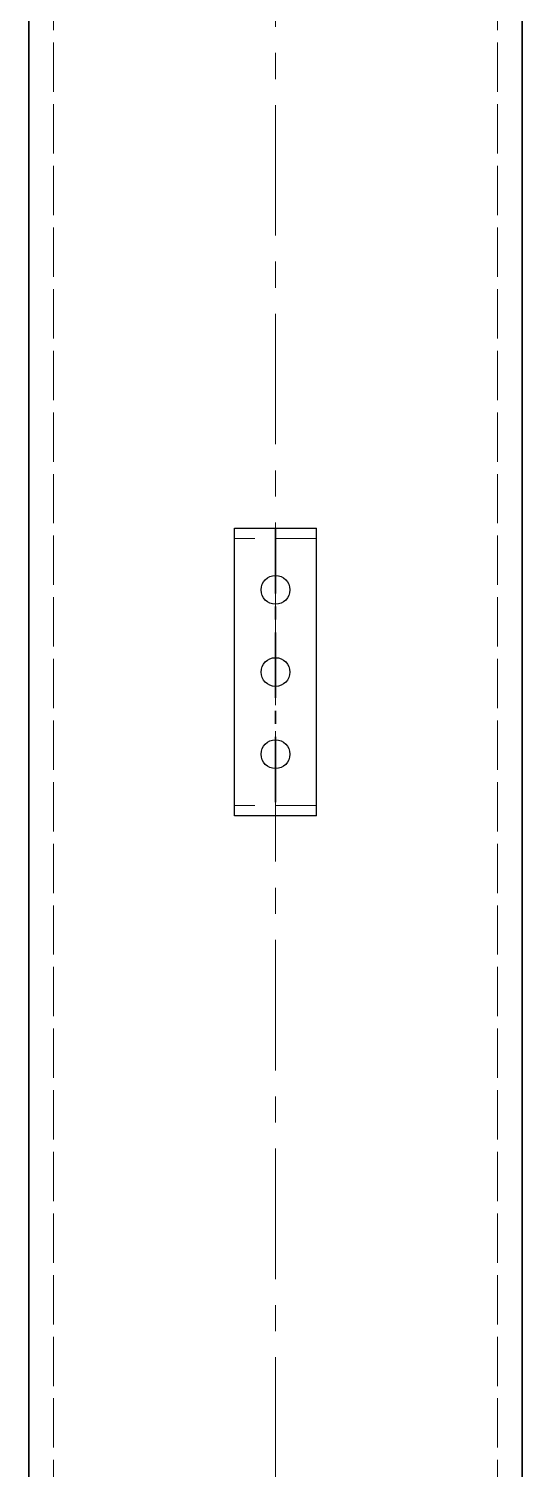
# Model space of a CAD drawing. Header units: millimetres. Extents: x 55614 to 110757, y -66981 to -47484.
# Drawn here: x 65862.7 to 65982.7, y -55973.4 to -55622.8 of the extents above; entities that cross this region are included whole.
import ezdxf

# ---------------------------------------------------------------- set-up
doc = ezdxf.new("R2010")
doc.units = ezdxf.units.MM
for name, pattern in [('ACAD_ISO02W100', [15, 12, -3]), ('CENTER', [50.8, 31.75, -6.35, 6.35, -6.35]), ('F', [0.75, 0.5, -0.25]), ('HIDDEN', [9.525, 6.35, -3.175])]:
    doc.linetypes.add(name, pattern=pattern)
doc.layers.get('0').update_dxf_attribs({"lineweight": 15})
for name, color, linetype, lineweight in [('3中心线', 1, 'CENTER', 20), ('DAS', 3, 'ACAD_ISO02W100', 18), ('THICK', 7, 'Continuous', 0), ('粗实线层', 7, 'Continuous', 35), ('粗点画线', 140, 'CENTER', 35), ('细虚线', 2, 'HIDDEN', 18)]:
    doc.layers.add(name, color=color, linetype=linetype, lineweight=lineweight)

# ---------------------------------------------------------------- blocks, each defined once
blk = doc.blocks.new('A$C6BE85039')
at = {"color": 21, "lineweight": -2, "ltscale": 0.1}
for p, q in [((-10, 1095.79), (-10, 1165.79)), ((-10, 1165.79), (10, 1165.79)), ((10, 1095.79), (10, 1165.79)), ((10, 1095.79), (-10, 1095.79))]:
    blk.add_line(p, q, dxfattribs=at)
for centre in [(0, 1150.79), (0, 1130.79), (0, 1110.79)]:
    blk.add_circle(centre, 3.5, dxfattribs=at)
at = {"layer": '3中心线', "color": 21}
blk.add_line((0, -32.96), (0, 1838.35), dxfattribs=at)
at = {"layer": 'DAS', "color": 21}
for p, q in [((54, 207), (54, 1560)), ((-54, 207), (-54, 1463))]:
    blk.add_line(p, q, dxfattribs=at)
at = {"layer": '粗实线层', "color": 21}
for p, q in [((-60, 110), (-60, 1560)), ((60, 1560), (60, 110))]:
    blk.add_line(p, q, dxfattribs=at)
at = {"layer": '粗点画线', "color": 21, "ltscale": 0.5}
blk.add_line((0, 1165.79), (0, 1095.79), dxfattribs=at)
at = {"layer": '细虚线', "color": 21, "linetype": 'F', "ltscale": 20}
for p, q in [((10, 1163.29), (-10, 1163.29)), ((10, 1098.29), (-10, 1098.29))]:
    blk.add_line(p, q, dxfattribs=at)

msp = doc.modelspace()

# ---------------------------------------------------------------- block references
at = {"layer": 'THICK', "lineweight": -3}
msp.add_blockref('A$C6BE85039', (65922.653, -56910.185), dxfattribs=at)

doc.saveas('drawing.dxf')
